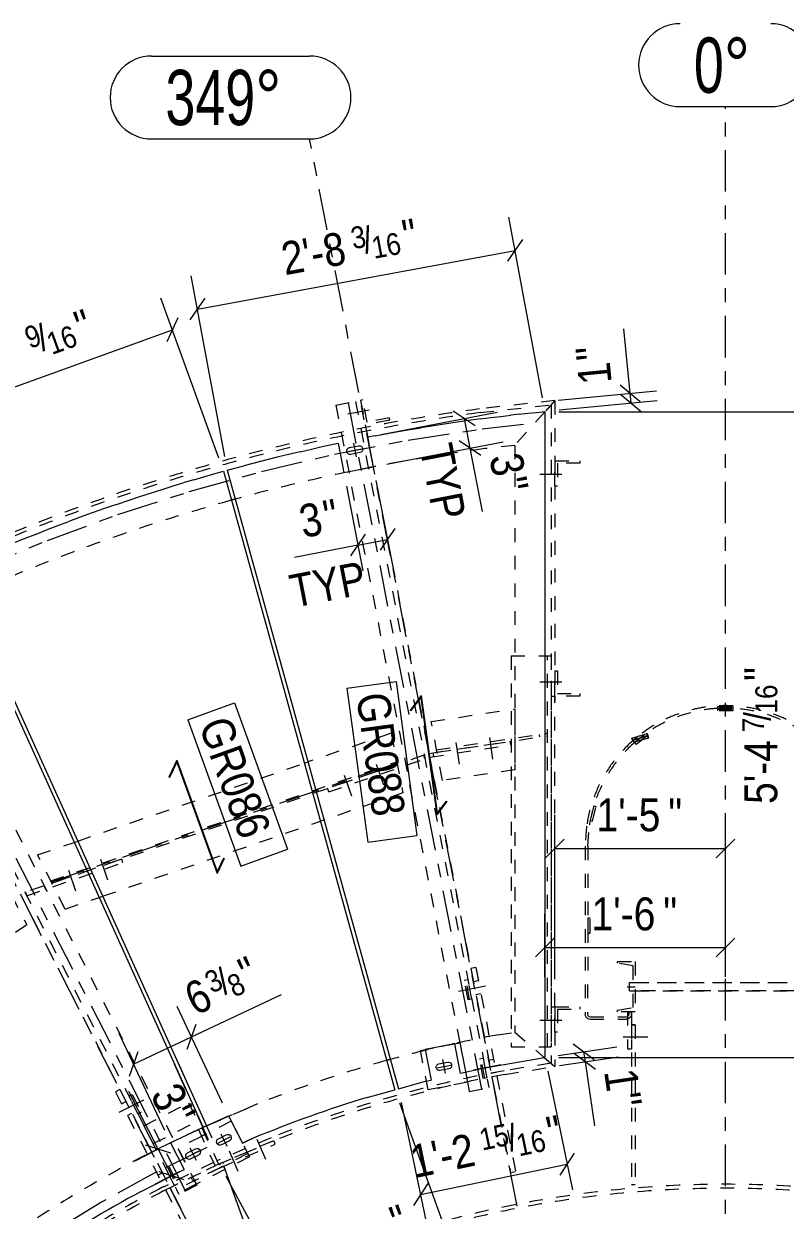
# Model space of a CAD drawing. Header units: millimetres. Extents: x -16923 to 12967, y -5402 to 13813.
# Drawn here: x -11007 to -9078, y 6331 to 9338 of the extents above; entities that cross this region are included whole.
import ezdxf

# ---------------------------------------------------------------- set-up
doc = ezdxf.new("R2010")
doc.units = ezdxf.units.MM
doc.header["$LTSCALE"] = 35
for name, pattern in [('XKITLINE00', [0]), ('XKITLINE01', [4, 1, -1, 1, -1]), ('XKITLINE02', [4, 2, -2]), ('XKITLINE03', [6, 3, -1, 1, -1])]:
    doc.linetypes.add(name, pattern=pattern)
for name, color, linetype, lineweight in [('Bolt', 3, 'Continuous', 0), ('Dimension', 7, 'Continuous', 0), ('Graphic object', 3, 'Continuous', 0), ('Grid', 1, 'Continuous', 0), ('Part', 2, 'Continuous', 0), ('Part mark', 3, 'Continuous', 0)]:
    doc.layers.add(name, color=color, linetype=linetype, lineweight=lineweight)
doc.styles.add('ARIAL', font='arial.ttf')
doc.styles.add('ARIAL_NARROW', font='ARIALN.TTF')

msp = doc.modelspace()

# ---------------------------------------------------------------- linework, layer by layer
at = {"layer": 'Bolt', "color": 8, "linetype": 'XKITLINE00', "lineweight": 0}
for p, q in [((-10131.877845, 8359.011168), (-10186.419506, 8348.409343)), ((-10131.877845, 8359.011168), (-10186.419506, 8348.409343)), ((-10172.138912, 8274.942061), (-10165.474908, 8240.658732)), ((-10189.065241, 8253.862576), (-10189.05038, 8257.269304)), ((-10187.775279, 8250.70948), (-10189.065241, 8253.862576)), ((-10189.05038, 8257.269304), (-10187.732945, 8260.411032)), ((-10185.376863, 8248.290041), (-10187.775279, 8250.70948)), ((-10187.732945, 8260.411032), (-10185.313506, 8262.809447)), ((-10185.948575, 8254.468395), (-10151.665246, 8261.132399)), ((-10182.235136, 8246.972606), (-10185.376863, 8248.290041)), ((-10185.313506, 8262.809447), (-10182.16041, 8264.099409)), ((-10178.828408, 8246.957745), (-10182.235136, 8246.972606)), ((-10182.16041, 8264.099409), (-10158.785413, 8268.643049)), ((-10155.453411, 8251.501384), (-10178.828408, 8246.957745)), ((-10158.785413, 8268.643049), (-10155.378685, 8268.628187)), ((-10152.300315, 8252.791346), (-10155.453411, 8251.501384)), ((-10155.378685, 8268.628187), (-10152.236957, 8267.310753)), ((-10149.880875, 8255.189762), (-10152.300315, 8252.791346)), ((-10152.236957, 8267.310753), (-10149.838541, 8264.891313)), ((-10148.563441, 8258.33149), (-10149.880875, 8255.189762)), ((-10149.838541, 8264.891313), (-10148.548579, 8261.738217)), ((-10148.548579, 8261.738217), (-10148.563441, 8258.33149)), ((-9644.330256, 8196.008432), (-9699.892757, 8196.008432)), ((-9644.330256, 8196.008432), (-9699.892757, 8196.008432)), ((-9644.330254, 7669.471377), (-9699.892755, 7669.471377)), ((-9644.330254, 7669.471377), (-9699.892755, 7669.471377)), ((-9644.330256, 6812.221377), (-9699.892757, 6812.221377)), ((-9644.330256, 6812.221377), (-9699.892757, 6812.221377)), ((-9488.755054, 6770.946109), (-9426.842555, 6770.946173)), ((-9488.755054, 6770.946103), (-9426.842555, 6770.946168)), ((-9955.448279, 6702.57429), (-9933.631615, 6706.81502)), ((-9946.205948, 6713.265487), (-9939.541944, 6678.982159)), ((-9933.631615, 6706.81502), (-9930.224887, 6706.800159)), ((-9930.224887, 6706.800159), (-9927.083159, 6705.482724)), ((-9927.083159, 6705.482724), (-9924.684744, 6703.063285)), ((-9962.353111, 6692.337457), (-9962.338249, 6695.744185)), ((-9961.063149, 6689.184361), (-9962.353111, 6692.337457)), ((-9962.338249, 6695.744185), (-9961.020815, 6698.885912)), ((-9958.664733, 6686.764922), (-9961.063149, 6689.184361)), ((-9961.020815, 6698.885912), (-9958.601375, 6701.284328)), ((-9960.01561, 6692.791821), (-9925.732282, 6699.455825)), ((-9955.523005, 6685.447487), (-9958.664733, 6686.764922)), ((-9958.601375, 6701.284328), (-9955.448279, 6702.57429)), ((-9952.116277, 6685.432626), (-9955.523005, 6685.447487)), ((-9930.299613, 6689.673356), (-9952.116277, 6685.432626)), ((-9927.146517, 6690.963318), (-9930.299613, 6689.673356)), ((-9924.727077, 6693.361734), (-9927.146517, 6690.963318)), ((-9923.409643, 6696.503461), (-9924.727077, 6693.361734)), ((-9924.684744, 6703.063285), (-9923.394782, 6699.910189)), ((-9923.394782, 6699.910189), (-9923.409643, 6696.503461)), ((-10508.115719, 6525.360985), (-10492.25556, 6494.233671)), ((-10518.793779, 6504.067111), (-10518.393242, 6507.451237)), ((-10517.868778, 6500.787319), (-10518.793779, 6504.067111)), ((-10518.393242, 6507.451237), (-10516.728144, 6510.424481)), ((-10515.759072, 6498.111164), (-10517.868778, 6500.787319)), ((-10516.728144, 6510.424481), (-10514.051989, 6512.534187)), ((-10512.785828, 6496.446066), (-10515.759072, 6498.111164)), ((-10515.749297, 6501.867249), (-10484.621982, 6517.727407)), ((-10514.051989, 6512.534187), (-10494.249369, 6522.624126)), ((-10509.401702, 6496.045529), (-10512.785828, 6496.446066)), ((-10506.12191, 6496.97053), (-10509.401702, 6496.045529)), ((-10486.31929, 6507.060469), (-10506.12191, 6496.97053)), ((-10494.249369, 6522.624126), (-10490.969577, 6523.549126)), ((-10490.969577, 6523.549126), (-10487.585451, 6523.14859)), ((-10487.585451, 6523.14859), (-10484.612207, 6521.483492)), ((-10483.643135, 6509.170175), (-10486.31929, 6507.060469)), ((-10484.612207, 6521.483492), (-10482.502501, 6518.807337)), ((-10481.978037, 6512.143419), (-10483.643135, 6509.170175)), ((-10482.502501, 6518.807337), (-10481.5775, 6515.527545)), ((-10481.5775, 6515.527545), (-10481.978037, 6512.143419)), ((-10416.800474, 6511.824127), (-10394.966254, 6460.731482)), ((-10596.770095, 6468.456128), (-10596.369559, 6471.840253)), ((-10595.845095, 6465.176335), (-10596.770095, 6468.456128)), ((-10596.369559, 6471.840253), (-10594.704461, 6474.813497)), ((-10593.735389, 6462.500181), (-10595.845095, 6465.176335)), ((-10594.704461, 6474.813497), (-10592.028306, 6476.923204)), ((-10593.725613, 6466.256265), (-10562.598299, 6482.116424)), ((-10592.028306, 6476.923204), (-10572.225686, 6487.013143)), ((-10586.092035, 6489.750002), (-10570.231877, 6458.622687)), ((-10564.295606, 6471.449485), (-10584.098227, 6461.359546)), ((-10572.225686, 6487.013143), (-10568.945893, 6487.938143)), ((-10568.945893, 6487.938143), (-10565.561768, 6487.537607)), ((-10565.561768, 6487.537607), (-10562.588523, 6485.872508)), ((-10561.619452, 6473.559192), (-10564.295606, 6471.449485)), ((-10562.588523, 6485.872508), (-10560.478817, 6483.196354)), ((-10559.954353, 6476.532436), (-10561.619452, 6473.559192)), ((-10560.478817, 6483.196354), (-10559.553817, 6479.916561)), ((-10559.553817, 6479.916561), (-10559.954353, 6476.532436)), ((-10486.870383, 6481.880055), (-10465.036163, 6430.787411)), ((-10590.762144, 6460.835082), (-10593.735389, 6462.500181)), ((-10587.378019, 6460.434546), (-10590.762144, 6460.835082)), ((-10584.098227, 6461.359546), (-10587.378019, 6460.434546))]:
    msp.add_line(p, q, dxfattribs=at)
at = {"layer": 'Bolt', "color": 8, "linetype": 'XKITLINE02', "lineweight": 0}
for p, q in [((-9912.623799, 7516.992211), (-9904.461725, 7462.03248)), ((-9827.828788, 7529.585125), (-9819.666714, 7474.625394)), ((-10114.227056, 7461.67114), (-10096.137675, 7409.135764)), ((-10195.281634, 7433.761811), (-10177.192253, 7381.226434)), ((-10812.582596, 7221.208044), (-10794.493215, 7168.672668)), ((-10893.637174, 7193.298715), (-10875.547794, 7140.763338)), ((-9837.619775, 6899.26358), (-9933.457267, 6880.634659)), ((-9837.619775, 6899.26358), (-9920.990597, 6883.057934)), ((-9478.436504, 6897.946377), (-9458.592754, 6897.946377)), ((-9478.436504, 6897.946377), (-9458.592754, 6897.946377)), ((-9798.847388, 6699.79694), (-9894.68488, 6681.168018)), ((-9798.847388, 6699.79694), (-9882.21821, 6683.591293)), ((-10765.354018, 6579.819063), (-10678.363934, 6624.142724)), ((-10765.354018, 6579.819063), (-10689.679721, 6618.377043)), ((-10673.10315, 6398.76654), (-10586.113066, 6443.090201)), ((-10673.10315, 6398.76654), (-10597.428853, 6437.32452))]:
    msp.add_line(p, q, dxfattribs=at)
at = {"layer": 'Dimension', "color": 7, "linetype": 'XKITLINE00', "lineweight": 0}
for p, q in [((-9693.54942, 8389.856813), (-9778.133742, 8847.835169)), ((-9743.71872, 8791.291039), (-9781.518298, 8736.366113)), ((-10567.138869, 8615.241186), (-9762.618509, 8763.828576)), ((-10498.069781, 8241.269423), (-10582.654102, 8699.24778)), ((-10512.78197, 8237.159385), (-10659.625105, 8642.883189)), ((-10548.239081, 8642.70365), (-10586.038658, 8587.778723)), ((-10616.408569, 8592.74375), (-10644.695596, 8532.366604)), ((-11312.275405, 8315.819865), (-10630.552083, 8562.555177)), ((-9471.204396, 8401.794023), (-9486.928099, 8564.794836)), ((-9471.204396, 8401.794023), (-9486.928099, 8564.794836)), ((-9496.932105, 8422.994823), (-9445.476688, 8380.593223)), ((-9653.6608, 8384.193557), (-9404.837463, 8408.19604)), ((-9494.551857, 8398.319823), (-9443.09644, 8355.918224)), ((-9468.824148, 8377.119023), (-9471.204396, 8401.794023)), ((-9651.280552, 8359.518558), (-9402.457215, 8383.52104)), ((-10101.964333, 8297.030776), (-9807.779729, 8354.21447)), ((-9863.999492, 8319.272071), (-9919.275572, 8356.556258)), ((-9891.637532, 8337.914164), (-9877.030066, 8262.765265)), ((-9652.136254, 8355.021328), (-8988.174581, 8355.021328)), ((-10087.356865, 8221.881877), (-9793.172263, 8279.065571)), ((-9849.392026, 8244.123172), (-9904.668106, 8281.407359)), ((-9877.030066, 8262.765265), (-9845.783673, 8102.016508)), ((-9877.030066, 8262.765265), (-9845.783673, 8102.016508)), ((-10115.035502, 8180.846611), (-10073.302574, 7966.149307)), ((-10189.835492, 8166.306966), (-10148.102564, 7951.609662)), ((-10067.38267, 8059.23734), (-10104.666857, 8003.961259)), ((-10142.18266, 8044.697694), (-10179.466847, 7989.421614)), ((-10160.824753, 8017.059654), (-10086.024764, 8031.599299)), ((-10160.824753, 8017.059654), (-10321.57351, 7985.813261)), ((-10160.824753, 8017.059654), (-10321.57351, 7985.813261)), ((-9661.79611, 6922.612451), (-9661.835509, 7333.380066)), ((-9229.99611, 6922.653867), (-9230.035509, 7333.421481)), ((-9638.256404, 7271.528155), (-9685.398226, 7224.377289)), ((-9661.827315, 7247.952722), (-9230.027315, 7247.994138)), ((-9206.456404, 7271.569571), (-9253.598226, 7224.418705)), ((-9687.19611, 6922.610015), (-9687.211446, 7082.501984)), ((-9229.99611, 6922.653867), (-9230.011446, 7082.545836)), ((-9663.632341, 7020.650074), (-9710.774164, 6973.499208)), ((-9206.432341, 7020.693926), (-9253.574164, 6973.54306)), ((-9687.203253, 6997.074641), (-9230.003253, 6997.118493)), ((-10582.392718, 6770.605544), (-10353.991517, 6877.920928)), ((-10582.392718, 6770.605544), (-10353.991517, 6877.920928)), ((-10503.464669, 6602.621603), (-10618.72099, 6847.923638)), ((-10571.081818, 6801.965589), (-10593.703618, 6739.245498)), ((-10650.020951, 6533.761441), (-10765.277271, 6779.063476)), ((-10728.948999, 6701.745382), (-10582.392718, 6770.605544)), ((-9653.786924, 6723.217196), (-9504.595422, 6745.347665)), ((-9562.321212, 6712.953745), (-9615.875074, 6752.671996)), ((-10717.638099, 6733.105427), (-10740.259899, 6670.385336)), ((-9652.192753, 6718.231528), (-8988.174581, 6718.231528)), ((-9650.05997, 6698.092113), (-9500.868468, 6720.222582)), ((-9558.594258, 6687.828661), (-9612.14812, 6727.546912)), ((-9589.098143, 6732.81287), (-9585.371189, 6707.687787)), ((-9585.371189, 6707.687787), (-9561.342982, 6545.702772)), ((-9585.371189, 6707.687787), (-9561.342982, 6545.702772)), ((-9680.03761, 6683.970706), (-9617.246888, 6383.311208)), ((-10666.524216, 6486.177697), (-10740.868539, 6632.086646)), ((-10666.524216, 6486.177697), (-10740.868539, 6632.086646)), ((-10055.339262, 6603.733211), (-9907.483664, 6195.211978)), ((-10050.92033, 6604.922276), (-9988.448203, 6305.7883)), ((-10634.81837, 6475.875843), (-10698.230063, 6496.479551)), ((-10666.357258, 6486.262766), (-10725.932076, 6455.90788)), ((-10666.524216, 6486.177697), (-10632.041466, 6418.501488)), ((-9612.621241, 6476.472522), (-9649.133632, 6420.683626)), ((-10500.556414, 6442.596304), (-10352.700816, 6034.07507)), ((-10002.078751, 6371.055166), (-9630.877436, 6448.578074)), ((-10631.874509, 6418.586557), (-10691.449326, 6388.231672)), ((-10600.33562, 6408.199634), (-10663.747313, 6428.803342)), ((-10494.928115, 6418.208075), (-10375.591043, 6196.104765)), ((-9983.822556, 6398.949614), (-10020.334947, 6343.160718))]:
    msp.add_line(p, q, dxfattribs=at)
at = {"layer": 'Dimension', "color": 3}
for p in [(-9762.618509, 8763.828576), (-10567.138869, 8615.241186), (-10630.552083, 8562.555177), (-9471.204396, 8401.794023), (-9468.824148, 8377.119023), (-9891.637532, 8337.914164), (-9877.030066, 8262.765265), (-10086.024764, 8031.599299), (-10160.824753, 8017.059654), (-9661.827315, 7247.952722), (-9230.027315, 7247.994138), (-9687.203253, 6997.074641), (-9230.003253, 6997.118493), (-10582.392718, 6770.605544), (-9589.098143, 6732.81287), (-9585.371189, 6707.687787), (-10728.948999, 6701.745382), (-10666.524216, 6486.177697), (-9630.877436, 6448.578074), (-10632.041466, 6418.501488), (-10002.078751, 6371.055166)]:
    msp.add_point(p, dxfattribs=at)
at = {"layer": 'Graphic object', "color": 3, "linetype": 'XKITLINE02', "lineweight": 0}
for p, q in [((-10616.983102, 6706.648152), (-10500.818284, 6449.743635)), ((-10626.140862, 6702.507277), (-10509.976043, 6445.60276))]:
    msp.add_line(p, q, dxfattribs=at)
at = {"layer": 'Grid', "color": 1, "linetype": 'XKITLINE00', "lineweight": 0}
for p, q in [((-10683.23865, 9256.327511), (-10283.267947, 9256.327511)), ((-9344.870683, 9128.216377), (-9115.114824, 9128.216377)), ((-10683.23865, 9046.327511), (-10283.267947, 9046.327511))]:
    msp.add_line(p, q, dxfattribs=at)
at = {"layer": 'Grid', "color": 1, "linetype": 'XKITLINE03', "lineweight": 0}
for p, q in [((-9229.992753, 3452.696377), (-9229.992753, 9128.216377)), ((-9196.601179, 3455.91162), (-10283.267947, 9046.327511)), ((-9150.544416, 3471.770235), (-11736.043013, 8546.09694))]:
    msp.add_line(p, q, dxfattribs=at)
at = {"layer": 'Grid', "color": 1, "linetype": 'XKITLINE00', "lineweight": 0}
for centre, start, end in [((-9344.870683, 9233.216377), 90, 270), ((-9115.114824, 9233.216377), 270, 90), ((-10683.23865, 9151.327511), 90, 270), ((-10283.267947, 9151.327511), 270, 90)]:
    msp.add_arc(centre, 105, start, end, dxfattribs=at)
at = {"layer": 'Part', "color": 8, "linetype": 'XKITLINE01', "lineweight": 0}
for p, q in [((-10216.805203, 8371.612791), (-10154.471876, 8383.729162)), ((-10216.805203, 8371.612791), (-10203.29909, 8302.129866)), ((-10166.938542, 8381.305888), (-9828.891786, 6642.206088)), ((-10148.238544, 8384.940799), (-10154.471876, 8383.729162)), ((-10154.471876, 8383.729162), (-10142.355505, 8321.395836)), ((-10154.471876, 8383.729162), (-10142.355505, 8321.395836)), ((-10137.33381, 8328.840806), (-10148.238544, 8384.940799)), ((-9661.792729, 8383.333456), (-9852.535326, 8362.127312)), ((-9851.292918, 8352.683687), (-9671.317734, 8372.692745)), ((-9661.792729, 8383.333456), (-9687.192753, 8354.95821)), ((-9661.792753, 8383.333432), (-9687.192753, 8354.95821)), ((-9671.317753, 8372.692724), (-9671.317753, 7633.579647)), ((-9661.792753, 8383.333432), (-9661.792753, 8230.933432)), ((-10080.022179, 8333.512207), (-10142.355505, 8321.395836)), ((-10081.233816, 8339.74554), (-10137.33381, 8328.840806)), ((-10080.022179, 8333.512207), (-10081.233816, 8339.74554)), ((-9687.192753, 8354.95821), (-9763.392753, 8269.832544)), ((-9687.192753, 8354.95821), (-9763.392753, 8269.832544)), ((-10203.29909, 8302.129866), (-9883.31419, 6655.950259)), ((-10142.355505, 8321.395836), (-10140.954674, 8314.189182)), ((-10140.954674, 8314.189182), (-9821.149242, 6668.932861)), ((-9763.392753, 8269.832544), (-9839.282973, 8261.395315)), ((-9763.392753, 8269.832544), (-9763.392753, 6782.543412)), ((-9661.792753, 8167.433432), (-9661.792753, 8230.933432)), ((-9661.792753, 8230.933432), (-9598.292753, 8230.933432)), ((-9661.792753, 8230.933432), (-9661.792753, 8167.433432)), ((-9598.292753, 8224.583432), (-9655.442753, 8224.583432)), ((-9655.442753, 8224.583432), (-9655.442753, 8167.433432)), ((-9598.292753, 8230.933432), (-9598.292753, 8224.583432)), ((-9661.792753, 8167.433432), (-9655.442753, 8167.433432)), ((-9661.792753, 8167.433432), (-9661.792753, 7698.046377)), ((-11418.283642, 7950.433216), (-10613.971372, 6371.881508)), ((-11345.196294, 7918.887835), (-10575.201813, 6407.688577)), ((-11397.466338, 7881.602803), (-10636.63568, 6388.388562)), ((-9772.917753, 7736.146377), (-9671.317753, 7736.146377)), ((-9772.917753, 7736.146377), (-9772.917753, 6745.546377)), ((-9680.842753, 6745.546377), (-9680.842753, 7736.146377)), ((-9671.317753, 7736.146377), (-9671.317753, 6745.546377)), ((-9661.792753, 7698.046377), (-9655.442753, 7698.046377)), ((-9661.792753, 7634.546377), (-9661.792753, 7698.046377)), ((-9661.792753, 7698.046377), (-9661.792753, 7634.546377)), ((-9655.442753, 7698.046377), (-9655.442753, 7640.896377)), ((-9655.442753, 7640.896377), (-9598.292753, 7640.896377)), ((-9598.292753, 7640.896377), (-9598.292753, 7634.546377)), ((-9671.317753, 7634.546377), (-9661.792753, 7634.546377)), ((-9671.317753, 7634.546377), (-9671.317753, 6859.846352)), ((-9671.317753, 7633.579647), (-9671.317753, 6703.874532)), ((-9598.292753, 7634.546377), (-9661.792753, 7634.546377)), ((-9661.792753, 7634.546377), (-9661.792753, 7633.579647)), ((-9661.792753, 7633.579647), (-9661.792753, 7621.846377)), ((-9661.792753, 7621.846377), (-9661.792753, 7630.826633)), ((-9661.792753, 6847.146353), (-9661.792753, 7621.846377)), ((-9248.992009, 7596.967505), (-9248.985906, 7607.805674)), ((-9248.985906, 7607.805674), (-9210.885912, 7607.784219)), ((-9210.885912, 7607.784219), (-9210.892015, 7596.94605)), ((-9975.327965, 7570.271531), (-9763.392753, 7601.746051)), ((-9763.392753, 7601.746051), (-9763.392753, 7447.674607)), ((-9210.892015, 7596.94605), (-9248.992009, 7596.967505)), ((-9248.989503, 7601.416853), (-9210.889509, 7601.395398)), ((-9248.988433, 7603.317504), (-9210.888439, 7603.296049)), ((-9946.219789, 7420.522945), (-9975.327965, 7570.271531)), ((-10076.225691, 7540.236), (-10287.22206, 7467.584124)), ((-10076.225691, 7540.236), (-10046.860621, 7389.165812)), ((-9980.187771, 7489.336551), (-9775.014031, 7519.775136)), ((-9961.380297, 7498.517), (-9681.775562, 7540.041129)), ((-9960.167457, 7492.277476), (-9680.842753, 7533.760017)), ((-9773.619915, 7510.377985), (-9775.014031, 7519.775136)), ((-9699.686089, 7530.961591), (-9700.618898, 7537.242703)), ((-9680.842754, 7533.760017), (-9681.775562, 7540.041129)), ((-9466.699307, 7527.717492), (-9430.098225, 7538.469151)), ((-9464.856502, 7521.587291), (-9466.699307, 7527.717492)), ((-9463.248523, 7523.30069), (-9466.699307, 7527.717492)), ((-9428.25542, 7532.33895), (-9464.856502, 7521.587291)), ((-9464.856502, 7521.587291), (-9461.439562, 7517.213806)), ((-9463.248523, 7523.30069), (-9426.727218, 7534.154459)), ((-9461.439562, 7517.213806), (-9463.248523, 7523.30069)), ((-9424.918257, 7528.067575), (-9461.439562, 7517.213806)), ((-9459.999474, 7516.999225), (-9429.976265, 7540.455928)), ((-9459.999474, 7516.999225), (-9459.864056, 7516.825899)), ((-9442.026111, 7522.983291), (-9456.090023, 7511.995357)), ((-9427.106428, 7534.639825), (-9442.026111, 7522.983291)), ((-9430.098225, 7538.469151), (-9426.727218, 7534.154459)), ((-9430.098225, 7538.469151), (-9428.25542, 7532.33895)), ((-9429.976265, 7540.455928), (-9429.562938, 7539.926895)), ((-9429.562938, 7539.926895), (-9426.066814, 7535.45206)), ((-9428.25542, 7532.33895), (-9424.918257, 7528.067575)), ((-9426.066814, 7535.45206), (-9427.106428, 7534.639825)), ((-9426.727218, 7534.154459), (-9424.918257, 7528.067575)), ((-9978.793655, 7479.9394), (-9980.187771, 7489.336551)), ((-9978.793655, 7479.9394), (-9773.619915, 7510.377985)), ((-9970.765881, 7490.734337), (-9969.371766, 7481.337186)), ((-9459.864056, 7516.825899), (-9456.090023, 7511.995357)), ((-10938.473549, 7166.107503), (-10062.154928, 7467.848202)), ((-10935.562378, 7160.394008), (-10060.931384, 7461.55361)), ((-10870.277577, 7266.82201), (-10296.240582, 7464.478797)), ((-10296.240582, 7464.478797), (-10287.22206, 7467.584124)), ((-9993.987455, 7484.602667), (-10237.628257, 7400.710412)), ((-10234.535359, 7391.727985), (-9990.894558, 7475.620241)), ((-10041.226121, 7468.33709), (-10038.133225, 7459.354663)), ((-9990.89456, 7475.62024), (-9993.987455, 7484.602667)), ((-9763.392753, 7447.674607), (-9946.219789, 7420.522945)), ((-10234.535355, 7391.727987), (-10237.628253, 7400.710413)), ((-10046.860621, 7389.165812), (-10246.514397, 7320.419504)), ((-9566.005416, 7346.243029), (-9572.707704, 7319.361622)), ((-9566.546326, 7317.825418), (-9557.329102, 7354.793685)), ((-9564.037391, 7354.136348), (-9566.005416, 7346.243029)), ((-9563.490479, 7356.329889), (-9564.037391, 7354.136348)), ((-9563.490479, 7356.329889), (-9563.246015, 7356.268937)), ((-9563.246015, 7356.268937), (-9557.329102, 7354.793685)), ((-10807.21459, 7127.354945), (-10255.532919, 7317.314178)), ((-10246.514397, 7320.419504), (-10255.532919, 7317.314178)), ((-9572.707704, 7319.361622), (-9571.845263, 7319.146591)), ((-9571.845263, 7319.146591), (-9566.546326, 7317.825418)), ((-9581.476781, 7304.520042), (-9584.991319, 7253.822016)), ((-9578.641336, 7253.836739), (-9575.189569, 7303.629271)), ((-10971.952016, 7231.812693), (-10879.318017, 7263.709136)), ((-10879.318017, 7263.709136), (-10870.277577, 7266.82201)), ((-9584.991319, 7253.822016), (-9585.230823, 6828.361973)), ((-9584.991319, 7253.822016), (-9584.991649, 7253.257974)), ((-9578.641336, 7253.836739), (-9578.880824, 6828.358399)), ((-9578.641336, 7253.836739), (-9578.64165, 7253.2544)), ((-10758.865093, 7221.236019), (-11002.509239, 7137.342612)), ((-10902.083912, 7094.688818), (-10971.952016, 7231.812693)), ((-10755.772205, 7212.253589), (-10758.865102, 7221.236015)), ((-11069.358791, 7192.197485), (-10999.490687, 7055.073611)), ((-10999.416341, 7128.360185), (-10755.772195, 7212.253592)), ((-11002.509239, 7137.342612), (-10999.416341, 7128.360185)), ((-10955.270573, 7153.608189), (-10952.177675, 7144.625762)), ((-10816.25503, 7124.242072), (-10807.21459, 7127.354945)), ((-10902.083912, 7094.688818), (-10816.25503, 7124.242072)), ((-9578.458461, 7072.033058), (-9578.513411, 7033.933097)), ((-9578.465863, 7072.033068), (-9578.458461, 7072.033058)), ((-9572.108468, 7072.023899), (-9578.458461, 7072.033058)), ((-9572.163417, 7033.923939), (-9572.108468, 7072.023899)), ((-9572.115869, 7072.02391), (-9572.108468, 7072.023899)), ((-10999.490687, 7055.073611), (-11498.959845, 6705.341541)), ((-9578.520812, 7033.933108), (-9578.513411, 7033.933097)), ((-9578.513411, 7033.933097), (-9572.163417, 7033.923939)), ((-9572.170818, 7033.92395), (-9572.163417, 7033.923939)), ((-9862.117037, 6946.252602), (-9874.583702, 6943.829328)), ((-9862.117037, 6946.252602), (-9808.716252, 6671.529381)), ((-9503.042753, 6961.446377), (-9458.592753, 6961.446377)), ((-9503.042753, 6957.211562), (-9503.042753, 6961.446377)), ((-9463.355253, 6950.599625), (-9503.042753, 6957.211562)), ((-9463.355253, 6845.29313), (-9463.355253, 6950.599625)), ((-9458.592753, 6961.446377), (-9458.592753, 6834.446377)), ((-9891.56885, 6914.652346), (-9882.218852, 6916.469801)), ((-9872.525755, 6866.60314), (-9882.218852, 6916.469801)), ((-9874.583702, 6943.829328), (-9816.42512, 6644.629363)), ((-9881.875753, 6864.785685), (-9891.56885, 6914.652346)), ((-9877.703534, 6865.596682), (-9887.396631, 6915.463343)), ((-9855.60444, 6912.748194), (-9868.071105, 6910.32492)), ((-9472.881216, 6908.2667), (-8987.106078, 6908.31512)), ((-9472.881216, 6908.2667), (-9463.355253, 6908.267649)), ((-9472.879159, 6887.6292), (-9472.881216, 6908.2667)), ((-9472.879159, 6887.6292), (-9472.881216, 6908.2667)), ((-8987.104021, 6887.67762), (-9472.879159, 6887.6292)), ((-9472.879159, 6887.6292), (-9463.355253, 6887.630149)), ((-9463.355253, 6908.267649), (-9458.592753, 6908.268124)), ((-9463.355253, 6887.630149), (-9458.592753, 6887.630624)), ((-9458.592753, 6908.268124), (-9001.392753, 6908.313696)), ((-9458.592753, 6887.630624), (-9001.392753, 6887.676196)), ((-9872.525755, 6866.60314), (-9881.875753, 6864.785685)), ((-9849.24344, 6880.023689), (-9861.710105, 6877.600414)), ((-9671.317753, 6847.146353), (-9661.792753, 6847.146353)), ((-9661.792753, 6783.646377), (-9661.792753, 6847.146377)), ((-9661.792753, 6847.146377), (-9598.292753, 6847.146377)), ((-9661.792753, 6847.146353), (-9661.792753, 6783.646377)), ((-9655.442753, 6840.796377), (-9598.292753, 6840.796377)), ((-9655.442753, 6840.796377), (-9655.442753, 6783.646377)), ((-9598.292753, 6847.146377), (-9598.292753, 6840.796377)), ((-9583.532826, 6822.010852), (-9585.230823, 6828.361973)), ((-9578.880824, 6828.358399), (-9578.031825, 6825.182838)), ((-9503.042753, 6838.681192), (-9463.355253, 6845.29313)), ((-9503.042753, 6834.446377), (-9503.042753, 6838.681192)), ((-9458.592753, 6834.446377), (-9503.042753, 6834.446377)), ((-9477.64262, 6834.446629), (-9468.11762, 6834.446639)), ((-9477.64262, 6834.446629), (-9477.642522, 6740.784123)), ((-9474.502122, 6828.303809), (-9475.354584, 6825.12935)), ((-9474.498708, 6834.451412), (-9474.502122, 6828.303809)), ((-9468.148708, 6834.447885), (-9474.498708, 6834.451412)), ((-9468.152123, 6828.300282), (-9469.857047, 6821.951365)), ((-9468.152123, 6828.300282), (-9468.148708, 6834.447885)), ((-9468.11762, 6834.446639), (-9468.117522, 6740.784133)), ((-9578.886686, 6817.359688), (-9583.532826, 6822.010852)), ((-9578.886686, 6817.359688), (-9572.537404, 6815.654826)), ((-9578.031825, 6825.182838), (-9575.708756, 6822.857256)), ((-9575.708756, 6822.857256), (-9572.534115, 6822.004826)), ((-9572.537404, 6815.654826), (-9480.858699, 6815.607337)), ((-9572.534115, 6822.004826), (-9480.85541, 6821.957337)), ((-9477.642602, 6816.467281), (-9480.858699, 6815.607337)), ((-9480.85541, 6821.957337), (-9477.680038, 6822.806391)), ((-9477.642608, 6822.843781), (-9477.680038, 6822.806391)), ((-9475.354584, 6825.12935), (-9477.642608, 6822.843781)), ((-9474.507956, 6817.305446), (-9477.642602, 6816.467281)), ((-9469.857047, 6821.951365), (-9474.507956, 6817.305446)), ((-9468.117585, 6801.109124), (-9458.592585, 6801.109134)), ((-9468.117585, 6801.109124), (-9468.117162, 6397.090386)), ((-9458.592585, 6801.109104), (-9468.117585, 6801.109094)), ((-9458.592585, 6801.109134), (-9458.592162, 6397.090396)), ((-9806.584292, 6775.734774), (-9763.392753, 6782.543412)), ((-9763.392753, 6782.543412), (-9688.004214, 6718.131444)), ((-9763.392753, 6782.543412), (-9688.004214, 6718.131444)), ((-9661.792753, 6783.646377), (-9655.442753, 6783.646377)), ((-9661.792753, 6783.646377), (-9661.792753, 6695.736372)), ((-10002.433704, 6736.297385), (-9902.700383, 6755.683579)), ((-9983.04751, 6636.564065), (-10002.433704, 6736.297385)), ((-9902.700383, 6755.683579), (-9883.31419, 6655.950259)), ((-9772.917753, 6745.546377), (-9671.317753, 6745.546377)), ((-9477.642522, 6740.784123), (-9468.117522, 6740.784133)), ((-9852.796463, 6715.185705), (-9843.446464, 6717.003161)), ((-9843.103366, 6665.319044), (-9852.796463, 6715.185705)), ((-9838.931146, 6666.130041), (-9848.624243, 6715.996702)), ((-9833.753367, 6667.1365), (-9843.446464, 6717.003161)), ((-9816.832052, 6713.28155), (-9829.298717, 6710.858276)), ((-9688.004214, 6718.131444), (-9661.792753, 6695.736372)), ((-9688.004214, 6718.131444), (-9661.792753, 6695.736372)), ((-9810.471052, 6680.557045), (-9822.937718, 6678.133771)), ((-9671.317753, 6703.874532), (-9789.998983, 6685.165832)), ((-9788.283261, 6675.796632), (-9661.792753, 6695.736372)), ((-9883.31419, 6655.950259), (-9983.04751, 6636.564065)), ((-9883.31419, 6655.950259), (-9878.758447, 6632.512991)), ((-9833.753367, 6667.1365), (-9843.103366, 6665.319044)), ((-9821.149242, 6668.932861), (-9816.425121, 6644.629362)), ((-9808.716252, 6671.529381), (-9761.551158, 6428.886007)), ((-10763.66346, 6637.694617), (-10774.979243, 6631.928938)), ((-10774.979243, 6631.928938), (-10648.056441, 6382.828913)), ((-10763.66346, 6637.694617), (-10625.287155, 6366.115828)), ((-10740.816318, 6620.828731), (-10732.329481, 6625.15299)), ((-10717.753601, 6575.565599), (-10740.816318, 6620.828731)), ((-10736.116535, 6623.22339), (-10713.053817, 6577.960258)), ((-10732.329481, 6625.15299), (-10709.266764, 6579.889859)), ((-9878.758447, 6632.512991), (-9816.425121, 6644.629362)), ((-9816.42512, 6644.629363), (-9774.017824, 6426.462733)), ((-10759.483866, 6601.517548), (-10748.168083, 6607.283228)), ((-10702.48852, 6545.606191), (-10589.330691, 6603.262985)), ((-10589.330691, 6603.262985), (-10566.267974, 6557.999853)), ((-10540.088965, 6547.148399), (-10414.724279, 6600.744426)), ((-10414.724279, 6600.744426), (-10487.838252, 6569.486672)), ((-10744.349185, 6571.814064), (-10733.033402, 6577.579743)), ((-10709.266764, 6579.889859), (-10717.753601, 6575.565599)), ((-10679.425803, 6500.34306), (-10566.267974, 6557.999853)), ((-10481.469103, 6556.986518), (-10548.123324, 6523.024496)), ((-10487.838252, 6569.486672), (-10540.088965, 6547.148399)), ((-10481.469103, 6556.986518), (-10437.283151, 6470.266704)), ((-10702.48852, 6545.606191), (-10679.425803, 6500.34306)), ((-10564.698594, 6536.373437), (-10626.476288, 6506.299931)), ((-10564.470341, 6535.874122), (-10564.698594, 6536.373437)), ((-10564.698594, 6536.373437), (-10564.470341, 6535.874122)), ((-10564.470341, 6535.874122), (-10522.458189, 6443.970394)), ((-10556.034787, 6540.331226), (-10540.088965, 6547.148399)), ((-10552.844158, 6541.695286), (-10556.034787, 6540.331226)), ((-10555.872017, 6539.975156), (-10556.034787, 6540.331226)), ((-10556.034787, 6540.331226), (-10555.872017, 6539.975156)), ((-10555.872017, 6539.975156), (-10513.794412, 6447.928246)), ((-10544.088709, 6545.438424), (-10552.844158, 6541.695286)), ((-10540.088965, 6547.148399), (-10544.088709, 6545.438424)), ((-10699.909233, 6470.552626), (-10626.476288, 6506.299931)), ((-10635.13708, 6502.08384), (-10699.909233, 6470.552626)), ((-10626.476288, 6506.299931), (-10635.13708, 6502.08384)), ((-10556.617821, 6518.696333), (-10616.376144, 6488.247947)), ((-10548.123324, 6523.024496), (-10556.617821, 6518.696333)), ((-10380.63688, 6515.211656), (-10517.754447, 6456.591025)), ((-10376.692062, 6506.518341), (-10513.794416, 6447.928244)), ((-10513.794412, 6447.928246), (-10377.110598, 6506.363438)), ((-10509.849373, 6439.255844), (-10370.256325, 6498.910327)), ((-10376.692062, 6506.518341), (-10373.999334, 6507.669066)), ((-10373.999334, 6507.669066), (-10373.942462, 6507.535985)), ((-10373.999334, 6507.669066), (-10373.942462, 6507.535985)), ((-10370.256325, 6498.910327), (-10373.942462, 6507.535985)), ((-10439.667928, 6474.947092), (-10619.83848, 6383.14561)), ((-10616.376143, 6488.247947), (-10575.303955, 6407.639239)), ((-10435.343668, 6466.460255), (-10570.250709, 6397.721684)), ((-10441.622539, 6478.783232), (-10441.617246, 6478.772845)), ((-10437.283151, 6470.266704), (-10435.343668, 6466.460255)), ((-10526.418227, 6452.633179), (-10657.614058, 6388.766786)), ((-10653.238695, 6380.306181), (-10522.458189, 6443.970394)), ((-10648.56545, 6439.776208), (-10640.078613, 6444.100467)), ((-10625.502733, 6394.513076), (-10648.56545, 6439.776208)), ((-10643.865667, 6442.170867), (-10620.802949, 6396.907735)), ((-10640.078613, 6444.100467), (-10617.015895, 6398.837336)), ((-10513.794416, 6447.928244), (-10582.663183, 6414.662482)), ((-10509.849373, 6439.255844), (-10578.520302, 6406.085643)), ((-10667.232996, 6420.465023), (-10655.917213, 6426.230702)), ((-10578.520302, 6406.085643), (-10582.663183, 6414.662482)), ((-10570.250709, 6397.721684), (-10575.303955, 6407.639239)), ((-10575.201813, 6407.688577), (-10568.708241, 6394.944225)), ((-9761.551158, 6428.886007), (-9774.017824, 6426.462733)), ((-10652.098315, 6390.761538), (-10640.782532, 6396.527218)), ((-10648.056441, 6382.828913), (-10535.703555, 6162.32396)), ((-10636.63568, 6388.388562), (-10625.287155, 6366.115828)), ((-10617.015895, 6398.837336), (-10625.502733, 6394.513076)), ((-10568.708241, 6394.944225), (-10625.287155, 6366.115828)), ((-10619.83848, 6383.14561), (-10615.514221, 6374.658773)), ((-10570.250709, 6397.721684), (-10615.514221, 6374.658773)), ((-10598.745844, 6383.202688), (-10603.070103, 6391.689525)), ((-9468.117162, 6397.090386), (-9458.592162, 6397.090396)), ((-10625.287155, 6366.115828), (-10524.387772, 6168.089639))]:
    msp.add_line(p, q, dxfattribs=at)
at = {"layer": 'Part', "color": 8, "linetype": 'XKITLINE03', "lineweight": 0}
for p, q in [((-10185.63854, 8377.670977), (-9847.591784, 6638.571177)), ((-10033.628591, 8283.218141), (-9845.90915, 8311.761313)), ((-9845.90915, 8311.761313), (-9712.592743, 8326.583)), ((-10220.050169, 8247.15851), (-10033.628591, 8283.218141)), ((-10404.873041, 8203.640613), (-10220.050169, 8247.15851)), ((-10587.798947, 8152.734678), (-10404.873041, 8203.640613)), ((-10768.532688, 8094.522854), (-10587.798947, 8152.734678)), ((-10946.782602, 8029.099083), (-10768.532688, 8094.522854)), ((-11122.261034, 7956.568942), (-10946.782602, 8029.099083)), ((-10596.997698, 6380.530027), (-11401.309968, 7959.081735)), ((-10061.543156, 7464.700906), (-10937.017964, 7163.250755)), ((-10543.578391, 6490.171915), (-10676.573964, 6425.429404)), ((-10676.573964, 6425.429404), (-10810.452369, 6352.02932)), ((-10810.452369, 6352.02932), (-10940.617053, 6272.228603))]:
    msp.add_line(p, q, dxfattribs=at)
at = {"layer": 'Part', "color": 2, "linetype": 'XKITLINE00', "lineweight": 0}
for p, q in [((-9887.421963, 8331.778317), (-9925.522567, 8326.295988)), ((-9849.27818, 8336.951693), (-9887.421963, 8331.778317)), ((-9849.27818, 8336.951693), (-9824.011158, 8340.205497)), ((-9824.011158, 8340.205497), (-9798.727048, 8343.323734)), ((-9798.727048, 8343.323734), (-9773.426578, 8346.306314)), ((-9751.707875, 8348.757002), (-9773.426578, 8346.306314)), ((-9751.707875, 8348.757002), (-9729.978118, 8351.107654)), ((-9729.978118, 8351.107654), (-9708.237768, 8353.358218)), ((-9708.237768, 8353.358218), (-9687.192753, 8355.438899)), ((-9687.192753, 8355.438899), (-9687.192753, 6718.231528)), ((-10116.858842, 8293.96562), (-10077.063945, 8301.353453)), ((-10077.063945, 8301.353453), (-10039.287102, 8308.042802)), ((-10039.287102, 8308.042802), (-10001.457461, 8314.426812)), ((-9963.577491, 8320.505067), (-10001.457461, 8314.426812)), ((-9925.522567, 8326.295988), (-9963.577491, 8320.505067)), ((-10250.864602, 8266.491556), (-10223.575746, 8272.413039)), ((-10223.575746, 8272.413039), (-10210.97678, 8275.069466)), ((-10210.97678, 8275.069466), (-10196.513807, 8200.663917)), ((-10116.858842, 8293.96562), (-10136.289099, 8290.186879)), ((-10136.289099, 8290.186879), (-10121.713818, 8215.203562)), ((-10365.128972, 8239.861356), (-10407.424114, 8229.245615)), ((-10336.16854, 8246.892758), (-10365.128972, 8239.861356)), ((-10307.16456, 8253.742311), (-10336.16854, 8246.892758)), ((-10307.16456, 8253.742311), (-10278.118175, 8260.409748)), ((-10278.118175, 8260.409748), (-10250.864602, 8266.491556)), ((-10491.713114, 8206.85151), (-10449.620013, 8218.242024)), ((-10407.424114, 8229.245615), (-10449.620013, 8218.242024)), ((-10196.513807, 8200.663917), (-10121.713818, 8215.203562)), ((-10575.987856, 8182.792788), (-10600.940654, 8175.344326)), ((-10575.987856, 8182.792788), (-10550.991329, 8190.093159)), ((-10550.991329, 8190.093159), (-10525.951954, 8197.245181)), ((-10525.951954, 8197.245181), (-10500.87061, 8204.248604)), ((-10500.87061, 8204.248604), (-10067.250621, 6636.643992)), ((-10491.713114, 8206.85151), (-10058.075473, 6639.183098)), ((-10713.313804, 8139.941795), (-10683.794768, 8149.538894)), ((-10683.794768, 8149.538894), (-10656.229287, 8158.308851)), ((-10656.229287, 8158.308851), (-10628.610908, 8166.910768)), ((-10628.610908, 8166.910768), (-10600.940654, 8175.344326)), ((-10772.160578, 8120.169916), (-10802.800525, 8109.534817)), ((-10772.160578, 8120.169916), (-10742.769493, 8130.151997)), ((-10742.769493, 8130.151997), (-10713.313804, 8139.941795)), ((-10833.367138, 8098.690745), (-10863.85899, 8087.638206)), ((-10802.800525, 8109.534817), (-10833.367138, 8098.690745)), ((-10949.469648, 8055.336761), (-10921.002098, 8066.287082)), ((-10921.002098, 8066.287082), (-10892.46482, 8077.054378)), ((-10863.85899, 8087.638206), (-10892.46482, 8077.054378)), ((-11005.711156, 8033.082198), (-11033.724493, 8021.686785)), ((-10977.625829, 8044.299008), (-11005.711156, 8033.082198)), ((-10977.625829, 8044.299008), (-10949.469648, 8055.336761)), ((-11191.291165, 7953.653913), (-10552.74151, 6541.468274)), ((-11182.616646, 7957.576049), (-10544.037161, 6545.324422)), ((-10000.080975, 7635.54256), (-10028.713157, 7597.949768)), ((-10001.415502, 7630.489565), (-10027.12209, 7596.737948)), ((-10001.415502, 7630.489565), (-9961.190389, 7333.198557)), ((-10000.080975, 7635.54256), (-9959.855862, 7338.251551)), ((-10028.713157, 7597.949768), (-10027.12209, 7596.737948)), ((-10619.242884, 7472.025204), (-10639.29086, 7429.233875)), ((-10619.480268, 7466.804346), (-10637.479772, 7428.385371)), ((-10619.480268, 7466.804346), (-10517.382902, 7184.711939)), ((-10619.242884, 7472.025204), (-10517.145518, 7189.932797)), ((-10639.29086, 7429.233875), (-10637.479772, 7428.385371)), ((-9935.4838, 7366.950167), (-9961.190389, 7333.198557)), ((-9937.074866, 7368.161987), (-9959.855862, 7338.251551)), ((-9937.074866, 7368.161987), (-9935.4838, 7366.950167)), ((-10499.383397, 7223.130915), (-10517.382902, 7184.711939)), ((-10501.194485, 7223.97942), (-10517.145518, 7189.932797)), ((-10501.194485, 7223.97942), (-10499.383397, 7223.130915)), ((-9915.167049, 6753.260307), (-9989.967045, 6738.720661)), ((-9989.967045, 6738.720661), (-9974.94691, 6661.448768)), ((-9900.567329, 6678.151261), (-9915.167049, 6753.260307)), ((-9688.408102, 6718.081629), (-9839.493937, 6691.86575)), ((-9687.192753, 6718.231528), (-9688.408102, 6718.081629)), ((-9839.493937, 6691.86575), (-9900.567329, 6678.151261)), ((-10058.075473, 6639.183098), (-9989.111431, 6658.268018)), ((-9989.111431, 6658.268018), (-9974.94691, 6661.448768)), ((-10136.900142, 6617.369374), (-10067.250621, 6636.643992)), ((-10544.037161, 6545.324422), (-10488.580798, 6570.944002)), ((-10488.580798, 6570.944002), (-10453.252803, 6501.608907)), ((-10488.580798, 6570.944002), (-10453.327638, 6501.777732)), ((-10552.74151, 6541.468274), (-10635.17203, 6502.152433)), ((-10635.17203, 6502.152433), (-10600.689281, 6434.476224)), ((-10425.572333, 6514.080813), (-10453.327638, 6501.777732)), ((-10453.327638, 6501.777732), (-10453.252803, 6501.608907)), ((-10453.252803, 6501.608907), (-10425.572333, 6514.080813)), ((-10709.722637, 6379.245961), (-10600.689281, 6434.476224))]:
    msp.add_line(p, q, dxfattribs=at)
at = {"layer": 'Part', "color": 8, "linetype": 'XKITLINE01', "lineweight": 0}
for centre, radius, start, end in [((-9229.382958, 3625.505705), 4777.436877, 97.494819401, 113.607587619), ((-9229.382958, 3625.505705), 4767.911877, 97.494819401, 113.607587619), ((-9229.382958, 3625.505705), 4675.836877, 97.494819401, 105.403904828), ((-9229.382958, 3625.505705), 4675.836877, 105.520582308, 113.607587619), ((-9229.382958, 3625.505705), 4675.836878, 105.403904828, 105.520582308), ((-9229.459914, 7254.646354), 355.53236, 7.999384618, 128.393704452), ((-9229.459914, 7254.646354), 349.18236, 93.213975501, 125.632974289), ((-9229.459914, 7254.646354), 349.18236, 86.944038904, 93.213975501), ((-9229.459914, 7254.646354), 349.18236, 55.091103119, 86.944038904), ((-9229.459914, 7254.646354), 355.53236, 131.412261539, 171.936014707), ((-9229.459914, 7254.646354), 349.18236, 131.02745475, 171.936014707), ((-9229.459914, 7254.646354), 355.53236, 128.393704452, 131.412261539), ((-9229.459914, 7254.646354), 349.18236, 125.632974289, 131.02745475), ((-9230.299372, 3628.762131), 3199.303225, 100.37723062, 102.36338437), ((-9230.299372, 3628.762131), 3199.303225, 103.729085574, 105.37675512), ((-9230.299372, 3628.762131), 3199.303225, 102.36338437, 103.729085574), ((-9230.299372, 3628.762131), 3199.303225, 105.547281554, 111.728778461), ((-9230.299372, 3628.762131), 3199.303225, 105.37675512, 105.547281554), ((-9230.299372, 3628.762131), 3107.228225, 100.37723062, 111.728778461), ((-9230.299372, 3628.762131), 3097.703225, 100.37723062, 111.728778461), ((-9229.539227, 3627.309948), 3200.94, 117.345539252, 126.387714722), ((-9229.539227, 3627.309948), 3108.865, 117.345539252, 161.781617646), ((-9229.539227, 3627.309948), 3099.34, 117.345539252, 161.781617646), ((-9229.992753, 3627.696377), 2769.39375, 75, 285), ((-9229.992753, 3627.696377), 2759.39375, 75, 285)]:
    msp.add_arc(centre, radius, start, end, dxfattribs=at)
at = {"layer": 'Part', "color": 2, "linetype": 'XKITLINE00', "lineweight": 0}
for start, end in [(106.875, 112.5), (118.270500013, 123.895500013)]:
    msp.add_arc((-9229.992753, 3627.696377), 3124.2, start, end, dxfattribs=at)
at = {"layer": 'Part mark', "color": 7, "linetype": 'XKITLINE00', "lineweight": 0}
for p, q in [((-10188.436594, 7654.861265), (-10064.233368, 7671.666646)), ((-10064.233368, 7671.666646), (-10011.391177, 7281.126833)), ((-10188.436594, 7654.861265), (-10135.594403, 7264.321451)), ((-10591.338657, 7574.246751), (-10473.48515, 7616.901329)), ((-10473.48515, 7616.901329), (-10339.363747, 7246.327325)), ((-10591.338657, 7574.246751), (-10457.217254, 7203.672747)), ((-10135.594403, 7264.321451), (-10011.391177, 7281.126833)), ((-10457.217254, 7203.672747), (-10339.363747, 7246.327325))]:
    msp.add_line(p, q, dxfattribs=at)

# ---------------------------------------------------------------- texts
at = {"layer": 'Dimension', "color": 3, "style": 'ARIAL', "width": 0.85}
for s, height, rotation, p in [('"', 83.343747, 10.462209339, (-10038.988025, 8757.281179)), ("2'-8", 83.3437467, 10.462209339, (-10345.440821, 8700.682213)), ('3', 55.562499, 10.462209339, (-10172.693399, 8766.488361)), ('/', 66.674999, 10.462209339, (-10141.290332, 8755.337556)), ('16', 55.5624992, 10.462209339, (-10120.038597, 8742.311896)), ('"', 83.343747, 19.898824225, (-10858.327949, 8526.649645)), ('9', 55.562499, 19.898824225, (-10991.734449, 8513.819797)), ('/', 66.674999, 19.898824225, (-10958.928509, 8507.966308)), ('16', 55.5624992, 19.898824225, (-10935.829382, 8498.599644)), ('"', 83.343747, 95.512064448, (-9523.694105, 8490.232575)), ('1', 83.343747, 95.512064448, (-9517.758642, 8428.702199)), ('TYP', 83.3437467, -78.999420793, (-10004.749465, 8264.637349)), ('3', 83.343747, -78.999420793, (-9828.114982, 8240.434518)), ('"', 83.343747, -78.999420793, (-9816.319935, 8179.75426)), ('3', 83.343747, 11.000789667, (-10299.242763, 8034.728345)), ('"', 83.343747, 11.000789667, (-10238.562505, 8046.523393)), ('TYP', 83.3437467, 11.000789667, (-10323.445596, 7858.093861)), ('"', 83.343747, 90.000210459, (-9098.60505, 7672.727419)), ('16', 55.5624992, 90.000210459, (-9098.60505, 7590.306095)), ('/', 66.674999, 90.000210459, (-9115.2738, 7571.773506)), ('7', 55.562499, 90.000210459, (-9131.94255, 7542.917903)), ("5'-4", 83.3437467, 90.000210459, (-9098.60505, 7361.091799)), ("1'-5", 83.3437467, 0.005729578, (-9556.561382, 7291.718288)), ('"', 83.343747, 0.005729578, (-9374.735279, 7291.735727)), ("1'-6", 83.3437467, 0.005729578, (-9569.23732, 7040.841425)), ('"', 83.343747, 0.005729578, (-9387.411217, 7040.858864)), ('"', 83.343747, 25.164306362, (-10436.576161, 6887.462757)), ('/', 66.674999, 25.164306362, (-10497.736686, 6877.143191)), ('6', 83.343747, 25.164306362, (-10572.712774, 6823.498326)), ('3', 55.562499, 25.164306362, (-10530.941594, 6879.958704)), ('8', 55.562499, 25.164306362, (-10473.874872, 6869.937781)), ('1', 83.343747, -81.560542137, (-9537.503407, 6683.192418)), ('3', 83.343747, -63.002439153, (-10687.693154, 6624.103779)), ('"', 83.343747, -81.560542137, (-9528.433117, 6622.045491)), ('"', 83.343747, -63.002439153, (-10659.629281, 6569.025327)), ('"', 83.343747, 11.797201002, (-9672.026357, 6484.683891)), ("1'-2", 83.3437467, 11.797201002, (-10017.420748, 6412.550587)), ('15', 55.5624992, 11.797201002, (-9846.249971, 6482.355214)), ('/', 66.674999, 11.797201002, (-9774.255825, 6480.36233)), ('16', 55.5624992, 11.797201002, (-9752.706995, 6467.83428)), ('"', 83.343747, 19.898824225, (-10059.072941, 6257.788185))]:
    msp.add_text(s, height=height, rotation=rotation, dxfattribs=at).set_placement(p)
at = {"layer": 'Grid', "color": 3, "style": 'ARIAL_NARROW', "width": 0.85}
for s, p in [('0°', (-9309.870683, 9163.216377)), ('349°', (-10648.23865, 9081.327511))]:
    msp.add_text(s, height=140, dxfattribs=at).set_placement(p)
at = {"layer": 'Part mark', "color": 3, "style": 'ARIAL', "width": 0.85}
for s, rotation, p in [('GR088', -82.293928115, (-10164.810466, 7636.866652)), ('GR086', -70.101386234, (-10564.445373, 7561.647098))]:
    msp.add_text(s, height=83.3350015, rotation=rotation, dxfattribs=at).set_placement(p)

doc.saveas('drawing.dxf')
